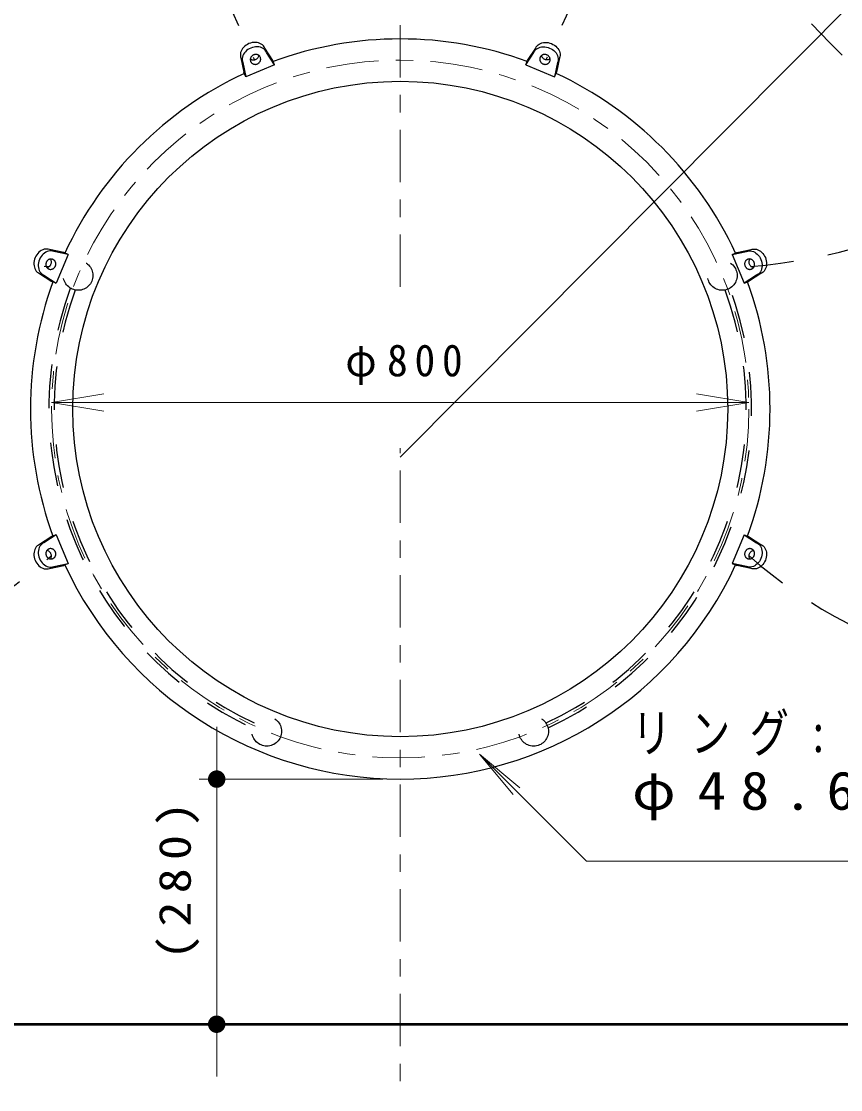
# Model space of a CAD drawing. Units: millimetres on the paper. Extents: x -365 to 0, y -12 to 257.
# Drawn here: x -285 to -238, y 64.4 to 125.7 of the extents above; entities that cross this region are included whole.
import ezdxf

# ---------------------------------------------------------------- set-up
doc = ezdxf.new("R2010")
doc.units = ezdxf.units.MM
doc.linetypes.add('USER1', pattern=[4.5, 2.5, -2])
doc.linetypes.add('USER2', pattern=[6, 3, -1, 1, -1])
doc.layers.add('LY_1', color=7, linetype='Continuous', lineweight=25)
doc.styles.add('ＭＳ ゴシック', font='')
doc.styles.get('ＭＳ ゴシック').set_extended_font_data('MS Gothic')

# ---------------------------------------------------------------- blocks, each defined once
blk = doc.blocks.new('filled_dot')
at = {"color": 0, "linetype": 'Continuous', "lineweight": -2, "const_width": 1.25}
blk.add_lwpolyline([(-0.625, 0, 1), (0.625, 0, 1)], format="xyb", close=True, dxfattribs=at)
blk = doc.blocks.new('open_arrow')
at = {"color": 0, "linetype": 'Continuous', "lineweight": -2}
blk.add_lwpolyline([(7.5, 1.25), (0, 0), (7.5, -1.25)], dxfattribs=at)

msp = doc.modelspace()

# ---------------------------------------------------------------- linework, layer by layer
at = {"layer": 'LY_1', "linetype": 'USER2', "lineweight": 13}
for p, q in [((-263.264, 110.447), (-263.264, 156.011)), ((-263.264, 60.914), (-263.264, 101.194))]:
    msp.add_line(p, q, dxfattribs=at)
at = {"layer": 'LY_1', "lineweight": 13}
for p, q in [((-263.264, 100.676), (-217.644, 146.53)), ((-283.264, 103.819), (-243.264, 103.819)), ((-273.791, 65.176), (-273.791, 85.228)), ((-258.707, 83.652), (-256.778, 81.354)), ((-258.707, 83.652), (-256.409, 81.723)), ((-252.575, 77.52), (-258.707, 83.652)), ((-264.264, 82.228), (-274.791, 82.228)), ((-252.575, 77.52), (-222.964, 77.52))]:
    msp.add_line(p, q, dxfattribs=at)
at = {"layer": 'LY_1', "linetype": 'USER1'}
for p, q in [((-277.341, 135.879), (-271.625, 123.456)), ((-249.188, 135.879), (-254.904, 123.456))]:
    msp.add_line(p, q, dxfattribs=at)
at = {"layer": 'LY_1'}
for p, q in [((-270.575, 123.428), (-271.035, 124.132)), ((-270.47, 123.175), (-270.93, 123.879)), ((-256.059, 123.175), (-255.599, 123.879)), ((-255.954, 123.428), (-255.494, 124.132)), ((-272.399, 123.567), (-272.226, 122.743)), ((-272.295, 123.314), (-272.122, 122.491)), ((-270.47, 123.175), (-272.122, 122.491)), ((-270.47, 123.175), (-270.575, 123.428)), ((-256.059, 123.175), (-255.954, 123.428)), ((-256.059, 123.175), (-254.407, 122.491)), ((-254.234, 123.314), (-254.407, 122.491)), ((-254.129, 123.567), (-254.303, 122.743)), ((-272.122, 122.491), (-272.226, 122.743)), ((-254.407, 122.491), (-254.303, 122.743)), ((-282.565, 112.405), (-283.388, 112.578)), ((-282.312, 112.3), (-283.135, 112.474)), ((-282.312, 112.3), (-282.996, 110.649)), ((-282.312, 112.3), (-282.565, 112.405)), ((-244.217, 112.3), (-243.394, 112.474)), ((-244.217, 112.3), (-243.964, 112.405)), ((-244.217, 112.3), (-243.533, 110.649)), ((-243.964, 112.405), (-243.141, 112.578)), ((-283.953, 111.214), (-283.249, 110.754)), ((-283.701, 111.109), (-282.996, 110.649)), ((-242.828, 111.109), (-243.533, 110.649)), ((-242.575, 111.214), (-243.28, 110.754)), ((-282.996, 110.649), (-283.249, 110.754)), ((-243.533, 110.649), (-243.28, 110.754)), ((-282.996, 96.238), (-283.701, 95.778)), ((-282.996, 96.238), (-283.249, 96.133)), ((-282.996, 96.238), (-282.312, 94.586)), ((-243.533, 96.238), (-244.217, 94.586)), ((-243.533, 96.238), (-243.28, 96.133)), ((-243.533, 96.238), (-242.828, 95.778)), ((-283.249, 96.133), (-283.953, 95.673)), ((-243.28, 96.133), (-242.575, 95.673)), ((-283.388, 94.308), (-282.565, 94.481)), ((-283.135, 94.413), (-282.312, 94.586)), ((-282.312, 94.586), (-282.565, 94.481)), ((-243.394, 94.413), (-244.217, 94.586)), ((-244.217, 94.586), (-243.964, 94.481)), ((-243.141, 94.308), (-243.964, 94.481))]:
    msp.add_line(p, q, dxfattribs=at)
at = {"layer": 'LY_1', "lineweight": 50}
msp.add_line((-318.231, 68.176), (-192.641, 68.176), dxfattribs=at)
at = {"layer": 'LY_1'}
for points in [[(-271.035, 124.132), (-271.07, 124.2), (-271.116, 124.262), (-271.172, 124.317), (-271.238, 124.363), (-271.311, 124.401), (-271.392, 124.43), (-271.478, 124.449), (-271.569, 124.457), (-271.662, 124.455), (-271.756, 124.443), (-271.849, 124.42), (-271.94, 124.388), (-272.027, 124.346), (-272.109, 124.296), (-272.184, 124.239), (-272.251, 124.174), (-272.309, 124.104), (-272.357, 124.03), (-272.394, 123.953), (-272.419, 123.874), (-272.433, 123.794), (-272.434, 123.716), (-272.423, 123.64), (-272.399, 123.567)], [(-255.494, 124.132), (-255.459, 124.2), (-255.413, 124.262), (-255.357, 124.317), (-255.291, 124.363), (-255.218, 124.401), (-255.137, 124.43), (-255.05, 124.449), (-254.96, 124.457), (-254.867, 124.455), (-254.773, 124.443), (-254.68, 124.42), (-254.589, 124.388), (-254.502, 124.346), (-254.42, 124.296), (-254.345, 124.239), (-254.278, 124.174), (-254.22, 124.104), (-254.172, 124.03), (-254.135, 123.953), (-254.109, 123.874), (-254.096, 123.794), (-254.095, 123.716), (-254.106, 123.64), (-254.129, 123.567)], [(-270.93, 123.879), (-270.965, 123.947), (-271.011, 124.009), (-271.067, 124.064), (-271.133, 124.111), (-271.207, 124.149), (-271.287, 124.177), (-271.374, 124.196), (-271.464, 124.204), (-271.557, 124.202), (-271.651, 124.19), (-271.744, 124.167), (-271.835, 124.135), (-271.922, 124.093), (-272.004, 124.043), (-272.079, 123.986), (-272.146, 123.921), (-272.205, 123.852), (-272.252, 123.777), (-272.289, 123.7), (-272.315, 123.621), (-272.328, 123.542), (-272.329, 123.463), (-272.318, 123.387), (-272.295, 123.314)], [(-271.86, 123.51), (-271.828, 123.489), (-271.793, 123.473), (-271.756, 123.461), (-271.718, 123.454), (-271.678, 123.452), (-271.639, 123.455), (-271.6, 123.463), (-271.562, 123.476), (-271.527, 123.494), (-271.493, 123.516), (-271.463, 123.541), (-271.437, 123.57), (-271.414, 123.603), (-271.396, 123.637), (-271.383, 123.673), (-271.376, 123.711)], [(-255.599, 123.879), (-255.564, 123.947), (-255.518, 124.009), (-255.462, 124.064), (-255.396, 124.111), (-255.322, 124.149), (-255.242, 124.177), (-255.155, 124.196), (-255.065, 124.204), (-254.972, 124.202), (-254.878, 124.19), (-254.785, 124.167), (-254.694, 124.135), (-254.607, 124.093), (-254.525, 124.043), (-254.45, 123.986), (-254.382, 123.921), (-254.324, 123.852), (-254.276, 123.777), (-254.24, 123.7), (-254.214, 123.621), (-254.201, 123.542), (-254.2, 123.463), (-254.211, 123.387), (-254.234, 123.314)], [(-254.669, 123.51), (-254.701, 123.489), (-254.736, 123.473), (-254.773, 123.461), (-254.811, 123.454), (-254.85, 123.452), (-254.89, 123.455), (-254.929, 123.463), (-254.967, 123.476), (-255.002, 123.494), (-255.036, 123.516), (-255.066, 123.541), (-255.092, 123.57), (-255.115, 123.603), (-255.132, 123.637), (-255.145, 123.673), (-255.153, 123.711)], [(-283.388, 112.578), (-283.461, 112.602), (-283.537, 112.613), (-283.616, 112.612), (-283.695, 112.598), (-283.774, 112.573), (-283.851, 112.536), (-283.926, 112.488), (-283.995, 112.43), (-284.06, 112.363), (-284.117, 112.288), (-284.167, 112.206), (-284.209, 112.119), (-284.241, 112.028), (-284.264, 111.935), (-284.276, 111.841), (-284.278, 111.748), (-284.27, 111.657), (-284.251, 111.571), (-284.223, 111.49), (-284.185, 111.416), (-284.138, 111.351), (-284.083, 111.294), (-284.021, 111.248), (-283.953, 111.214)], [(-283.135, 112.474), (-283.208, 112.497), (-283.284, 112.508), (-283.363, 112.507), (-283.442, 112.494), (-283.521, 112.468), (-283.599, 112.431), (-283.673, 112.383), (-283.743, 112.325), (-283.807, 112.258), (-283.864, 112.183), (-283.914, 112.101), (-283.956, 112.014), (-283.988, 111.923), (-284.011, 111.83), (-284.023, 111.736), (-284.025, 111.643), (-284.017, 111.553), (-283.998, 111.466), (-283.97, 111.385), (-283.932, 111.312), (-283.885, 111.246), (-283.83, 111.19), (-283.768, 111.144), (-283.701, 111.109)], [(-243.394, 112.474), (-243.321, 112.497), (-243.245, 112.508), (-243.166, 112.507), (-243.087, 112.494), (-243.008, 112.468), (-242.93, 112.431), (-242.856, 112.383), (-242.786, 112.325), (-242.722, 112.258), (-242.664, 112.183), (-242.614, 112.101), (-242.573, 112.014), (-242.541, 111.923), (-242.518, 111.83), (-242.506, 111.736), (-242.504, 111.643), (-242.512, 111.553), (-242.531, 111.466), (-242.559, 111.385), (-242.597, 111.312), (-242.644, 111.246), (-242.699, 111.19), (-242.761, 111.144), (-242.828, 111.109)], [(-243.141, 112.578), (-243.068, 112.602), (-242.992, 112.613), (-242.913, 112.612), (-242.834, 112.598), (-242.755, 112.573), (-242.678, 112.536), (-242.603, 112.488), (-242.533, 112.43), (-242.469, 112.363), (-242.412, 112.288), (-242.362, 112.206), (-242.32, 112.119), (-242.288, 112.028), (-242.265, 111.935), (-242.253, 111.841), (-242.251, 111.748), (-242.259, 111.657), (-242.278, 111.571), (-242.306, 111.49), (-242.344, 111.416), (-242.391, 111.351), (-242.446, 111.294), (-242.508, 111.248), (-242.575, 111.214)], [(-283.532, 111.554), (-283.494, 111.562), (-283.458, 111.575), (-283.424, 111.593), (-283.392, 111.616), (-283.362, 111.642), (-283.337, 111.672), (-283.315, 111.705), (-283.297, 111.741), (-283.284, 111.779), (-283.276, 111.818), (-283.273, 111.857), (-283.275, 111.897), (-283.282, 111.935), (-283.294, 111.972), (-283.31, 112.007), (-283.331, 112.039)], [(-242.997, 111.554), (-243.035, 111.562), (-243.071, 111.575), (-243.105, 111.593), (-243.137, 111.616), (-243.167, 111.642), (-243.192, 111.672), (-243.214, 111.705), (-243.232, 111.741), (-243.245, 111.779), (-243.253, 111.818), (-243.256, 111.857), (-243.254, 111.897), (-243.247, 111.935), (-243.235, 111.972), (-243.219, 112.007), (-243.198, 112.039)], [(-283.953, 95.673), (-284.021, 95.638), (-284.083, 95.592), (-284.138, 95.536), (-284.185, 95.47), (-284.223, 95.396), (-284.251, 95.316), (-284.27, 95.229), (-284.278, 95.139), (-284.276, 95.046), (-284.264, 94.952), (-284.241, 94.859), (-284.209, 94.768), (-284.167, 94.681), (-284.117, 94.599), (-284.06, 94.524), (-283.995, 94.457), (-283.926, 94.399), (-283.851, 94.351), (-283.774, 94.314), (-283.695, 94.288), (-283.616, 94.275), (-283.537, 94.274), (-283.461, 94.285), (-283.388, 94.308)], [(-283.701, 95.778), (-283.768, 95.743), (-283.83, 95.697), (-283.885, 95.641), (-283.932, 95.575), (-283.97, 95.501), (-283.998, 95.42), (-284.017, 95.334), (-284.025, 95.244), (-284.023, 95.151), (-284.011, 95.057), (-283.988, 94.964), (-283.956, 94.873), (-283.914, 94.785), (-283.864, 94.704), (-283.807, 94.628), (-283.743, 94.561), (-283.673, 94.503), (-283.599, 94.455), (-283.521, 94.418), (-283.442, 94.393), (-283.363, 94.38), (-283.284, 94.379), (-283.208, 94.39), (-283.135, 94.413)], [(-242.828, 95.778), (-242.761, 95.743), (-242.699, 95.697), (-242.644, 95.641), (-242.597, 95.575), (-242.559, 95.501), (-242.531, 95.42), (-242.512, 95.334), (-242.504, 95.244), (-242.506, 95.151), (-242.518, 95.057), (-242.541, 94.964), (-242.573, 94.873), (-242.614, 94.785), (-242.664, 94.704), (-242.722, 94.628), (-242.786, 94.561), (-242.856, 94.503), (-242.93, 94.455), (-243.008, 94.418), (-243.087, 94.393), (-243.166, 94.38), (-243.245, 94.379), (-243.321, 94.39), (-243.394, 94.413)], [(-242.575, 95.673), (-242.508, 95.638), (-242.446, 95.592), (-242.391, 95.536), (-242.344, 95.47), (-242.306, 95.396), (-242.278, 95.316), (-242.259, 95.229), (-242.251, 95.139), (-242.253, 95.046), (-242.265, 94.952), (-242.288, 94.859), (-242.32, 94.768), (-242.362, 94.681), (-242.412, 94.599), (-242.469, 94.524), (-242.533, 94.457), (-242.603, 94.399), (-242.678, 94.351), (-242.755, 94.314), (-242.834, 94.288), (-242.913, 94.275), (-242.992, 94.274), (-243.068, 94.285), (-243.141, 94.308)], [(-283.331, 94.848), (-283.31, 94.88), (-283.294, 94.914), (-283.282, 94.951), (-283.275, 94.99), (-283.273, 95.029), (-283.276, 95.069), (-283.284, 95.108), (-283.297, 95.145), (-283.315, 95.181), (-283.337, 95.214), (-283.362, 95.245), (-283.392, 95.271), (-283.424, 95.293), (-283.458, 95.311), (-283.494, 95.324), (-283.532, 95.332)], [(-243.198, 94.848), (-243.219, 94.88), (-243.235, 94.914), (-243.247, 94.951), (-243.254, 94.99), (-243.256, 95.029), (-243.253, 95.069), (-243.245, 95.108), (-243.232, 95.145), (-243.214, 95.181), (-243.192, 95.214), (-243.167, 95.245), (-243.137, 95.271), (-243.105, 95.293), (-243.071, 95.311), (-243.035, 95.324), (-242.997, 95.332)]]:
    msp.add_lwpolyline(points, dxfattribs=at)
for points in [[(-271.843, 123.369), (-271.832, 123.347), (-271.82, 123.325), (-271.805, 123.305), (-271.789, 123.287), (-271.771, 123.27), (-271.752, 123.254), (-271.731, 123.24), (-271.708, 123.228), (-271.685, 123.218), (-271.661, 123.21), (-271.636, 123.205), (-271.611, 123.201), (-271.585, 123.199), (-271.559, 123.2), (-271.533, 123.202), (-271.507, 123.207), (-271.482, 123.214), (-271.458, 123.223), (-271.434, 123.234), (-271.411, 123.247), (-271.39, 123.262), (-271.369, 123.278), (-271.351, 123.296), (-271.333, 123.316), (-271.318, 123.336), (-271.305, 123.358), (-271.293, 123.381), (-271.284, 123.404), (-271.277, 123.428), (-271.271, 123.453), (-271.269, 123.478), (-271.268, 123.503), (-271.27, 123.527), (-271.274, 123.552), (-271.28, 123.575), (-271.288, 123.599), (-271.299, 123.621), (-271.311, 123.642), (-271.326, 123.662), (-271.342, 123.681), (-271.36, 123.698), (-271.379, 123.713), (-271.4, 123.727), (-271.422, 123.739), (-271.446, 123.749), (-271.47, 123.757), (-271.495, 123.763), (-271.52, 123.767), (-271.546, 123.768), (-271.572, 123.768), (-271.598, 123.765), (-271.624, 123.76), (-271.649, 123.753), (-271.673, 123.744), (-271.697, 123.733), (-271.72, 123.72), (-271.741, 123.706), (-271.762, 123.689), (-271.78, 123.671), (-271.797, 123.652), (-271.813, 123.631), (-271.826, 123.609), (-271.838, 123.587), (-271.847, 123.563), (-271.854, 123.539), (-271.859, 123.515), (-271.862, 123.49), (-271.863, 123.465), (-271.861, 123.44), (-271.857, 123.416), (-271.851, 123.392)], [(-254.686, 123.369), (-254.678, 123.392), (-254.672, 123.416), (-254.668, 123.44), (-254.666, 123.465), (-254.667, 123.49), (-254.669, 123.515), (-254.675, 123.539), (-254.682, 123.563), (-254.691, 123.587), (-254.703, 123.609), (-254.716, 123.631), (-254.731, 123.652), (-254.749, 123.671), (-254.767, 123.689), (-254.787, 123.706), (-254.809, 123.72), (-254.832, 123.733), (-254.856, 123.744), (-254.88, 123.753), (-254.905, 123.76), (-254.931, 123.765), (-254.957, 123.768), (-254.983, 123.768), (-255.009, 123.767), (-255.034, 123.763), (-255.059, 123.757), (-255.083, 123.749), (-255.106, 123.739), (-255.129, 123.727), (-255.15, 123.713), (-255.169, 123.698), (-255.187, 123.681), (-255.203, 123.662), (-255.218, 123.642), (-255.23, 123.621), (-255.241, 123.599), (-255.249, 123.575), (-255.255, 123.552), (-255.259, 123.527), (-255.261, 123.503), (-255.26, 123.478), (-255.257, 123.453), (-255.252, 123.428), (-255.245, 123.404), (-255.236, 123.381), (-255.224, 123.358), (-255.211, 123.336), (-255.195, 123.316), (-255.178, 123.296), (-255.16, 123.278), (-255.139, 123.262), (-255.118, 123.247), (-255.095, 123.234), (-255.071, 123.223), (-255.047, 123.214), (-255.022, 123.207), (-254.996, 123.202), (-254.97, 123.2), (-254.944, 123.199), (-254.918, 123.201), (-254.893, 123.205), (-254.868, 123.21), (-254.844, 123.218), (-254.82, 123.228), (-254.798, 123.24), (-254.777, 123.254), (-254.758, 123.27), (-254.74, 123.287), (-254.724, 123.305), (-254.709, 123.325), (-254.697, 123.347)], [(-283.42, 111.467), (-283.397, 111.459), (-283.373, 111.453), (-283.348, 111.449), (-283.324, 111.447), (-283.299, 111.448), (-283.274, 111.45), (-283.25, 111.455), (-283.225, 111.463), (-283.202, 111.472), (-283.179, 111.484), (-283.157, 111.497), (-283.137, 111.512), (-283.117, 111.529), (-283.099, 111.548), (-283.083, 111.568), (-283.068, 111.59), (-283.055, 111.613), (-283.044, 111.636), (-283.035, 111.661), (-283.028, 111.686), (-283.024, 111.712), (-283.021, 111.738), (-283.02, 111.764), (-283.022, 111.789), (-283.026, 111.815), (-283.032, 111.84), (-283.04, 111.864), (-283.05, 111.887), (-283.061, 111.909), (-283.075, 111.93), (-283.091, 111.95), (-283.108, 111.968), (-283.127, 111.984), (-283.147, 111.999), (-283.168, 112.011), (-283.19, 112.021), (-283.213, 112.03), (-283.237, 112.036), (-283.261, 112.04), (-283.286, 112.042), (-283.311, 112.041), (-283.336, 112.038), (-283.36, 112.033), (-283.384, 112.026), (-283.408, 112.017), (-283.431, 112.005), (-283.452, 111.992), (-283.473, 111.976), (-283.492, 111.959), (-283.51, 111.941), (-283.527, 111.92), (-283.541, 111.899), (-283.554, 111.876), (-283.565, 111.852), (-283.574, 111.828), (-283.581, 111.802), (-283.586, 111.777), (-283.589, 111.751), (-283.589, 111.725), (-283.588, 111.699), (-283.584, 111.674), (-283.578, 111.649), (-283.57, 111.625), (-283.56, 111.601), (-283.548, 111.579), (-283.535, 111.558), (-283.519, 111.539), (-283.502, 111.521), (-283.483, 111.505), (-283.463, 111.49), (-283.442, 111.478)], [(-243.109, 111.467), (-243.087, 111.478), (-243.066, 111.49), (-243.046, 111.505), (-243.027, 111.521), (-243.01, 111.539), (-242.994, 111.558), (-242.981, 111.579), (-242.969, 111.601), (-242.959, 111.625), (-242.951, 111.649), (-242.945, 111.674), (-242.941, 111.699), (-242.939, 111.725), (-242.94, 111.751), (-242.943, 111.777), (-242.948, 111.802), (-242.955, 111.828), (-242.964, 111.852), (-242.975, 111.876), (-242.987, 111.899), (-243.002, 111.92), (-243.019, 111.941), (-243.037, 111.959), (-243.056, 111.976), (-243.077, 111.992), (-243.098, 112.005), (-243.121, 112.017), (-243.145, 112.026), (-243.169, 112.033), (-243.193, 112.038), (-243.218, 112.041), (-243.243, 112.042), (-243.268, 112.04), (-243.292, 112.036), (-243.316, 112.03), (-243.339, 112.021), (-243.361, 112.011), (-243.382, 111.999), (-243.402, 111.984), (-243.421, 111.968), (-243.438, 111.95), (-243.454, 111.93), (-243.467, 111.909), (-243.479, 111.887), (-243.489, 111.864), (-243.497, 111.84), (-243.503, 111.815), (-243.507, 111.789), (-243.509, 111.764), (-243.508, 111.738), (-243.505, 111.712), (-243.5, 111.686), (-243.493, 111.661), (-243.484, 111.636), (-243.473, 111.613), (-243.461, 111.59), (-243.446, 111.568), (-243.429, 111.548), (-243.412, 111.529), (-243.392, 111.512), (-243.372, 111.497), (-243.35, 111.484), (-243.327, 111.472), (-243.303, 111.463), (-243.279, 111.455), (-243.255, 111.45), (-243.23, 111.448), (-243.205, 111.447), (-243.181, 111.449), (-243.156, 111.453), (-243.132, 111.459)], [(-283.19, 94.865), (-283.168, 94.876), (-283.147, 94.888), (-283.127, 94.903), (-283.108, 94.919), (-283.091, 94.937), (-283.075, 94.956), (-283.061, 94.977), (-283.05, 94.999), (-283.04, 95.023), (-283.032, 95.047), (-283.026, 95.072), (-283.022, 95.097), (-283.02, 95.123), (-283.021, 95.149), (-283.024, 95.175), (-283.028, 95.2), (-283.035, 95.226), (-283.044, 95.25), (-283.055, 95.274), (-283.068, 95.297), (-283.083, 95.318), (-283.099, 95.338), (-283.117, 95.357), (-283.137, 95.374), (-283.157, 95.39), (-283.179, 95.403), (-283.202, 95.415), (-283.225, 95.424), (-283.25, 95.431), (-283.274, 95.436), (-283.299, 95.439), (-283.324, 95.44), (-283.348, 95.438), (-283.373, 95.434), (-283.397, 95.428), (-283.42, 95.419), (-283.442, 95.409), (-283.463, 95.397), (-283.483, 95.382), (-283.502, 95.366), (-283.519, 95.348), (-283.535, 95.328), (-283.548, 95.307), (-283.56, 95.285), (-283.57, 95.262), (-283.578, 95.238), (-283.584, 95.213), (-283.588, 95.187), (-283.589, 95.162), (-283.589, 95.136), (-283.586, 95.11), (-283.581, 95.084), (-283.574, 95.059), (-283.565, 95.034), (-283.554, 95.011), (-283.541, 94.988), (-283.527, 94.966), (-283.51, 94.946), (-283.492, 94.927), (-283.473, 94.91), (-283.452, 94.895), (-283.431, 94.882), (-283.408, 94.87), (-283.384, 94.861), (-283.36, 94.853), (-283.336, 94.848), (-283.311, 94.846), (-283.286, 94.845), (-283.261, 94.847), (-283.237, 94.851), (-283.213, 94.857)], [(-243.339, 94.865), (-243.316, 94.857), (-243.292, 94.851), (-243.268, 94.847), (-243.243, 94.845), (-243.218, 94.846), (-243.193, 94.848), (-243.169, 94.853), (-243.145, 94.861), (-243.121, 94.87), (-243.098, 94.882), (-243.077, 94.895), (-243.056, 94.91), (-243.037, 94.927), (-243.019, 94.946), (-243.002, 94.966), (-242.987, 94.988), (-242.975, 95.011), (-242.964, 95.034), (-242.955, 95.059), (-242.948, 95.084), (-242.943, 95.11), (-242.94, 95.136), (-242.939, 95.162), (-242.941, 95.187), (-242.945, 95.213), (-242.951, 95.238), (-242.959, 95.262), (-242.969, 95.285), (-242.981, 95.307), (-242.994, 95.328), (-243.01, 95.348), (-243.027, 95.366), (-243.046, 95.382), (-243.066, 95.397), (-243.087, 95.409), (-243.109, 95.419), (-243.132, 95.428), (-243.156, 95.434), (-243.181, 95.438), (-243.205, 95.44), (-243.23, 95.439), (-243.255, 95.436), (-243.279, 95.431), (-243.303, 95.424), (-243.327, 95.415), (-243.35, 95.403), (-243.372, 95.39), (-243.392, 95.374), (-243.412, 95.357), (-243.429, 95.338), (-243.446, 95.318), (-243.461, 95.297), (-243.473, 95.274), (-243.484, 95.25), (-243.493, 95.226), (-243.5, 95.2), (-243.505, 95.175), (-243.508, 95.149), (-243.509, 95.123), (-243.507, 95.097), (-243.503, 95.072), (-243.497, 95.047), (-243.489, 95.023), (-243.479, 94.999), (-243.467, 94.977), (-243.454, 94.956), (-243.438, 94.937), (-243.421, 94.919), (-243.402, 94.903), (-243.382, 94.888), (-243.361, 94.876)]]:
    msp.add_lwpolyline(points, close=True, dxfattribs=at)
at = {"layer": 'LY_1', "linetype": 'USER2', "lineweight": 13}
msp.add_circle((-263.264, 103.443), 20, dxfattribs=at)
at = {"layer": 'LY_1'}
msp.add_circle((-263.264, 103.443), 18.785, dxfattribs=at)
at = {"layer": 'LY_1', "linetype": 'USER1'}
for centre in [(-281.742, 111.097), (-244.787, 111.097), (-270.918, 84.966), (-255.611, 84.966)]:
    msp.add_circle(centre, 0.85, dxfattribs=at)
at = {"layer": 'LY_1'}
for centre, radius, start, end in [((-263.264, 100.676), 51.513, 96.2551, 169.85614), ((-263.264, 100.676), 51.513, 10, 83.74472), ((-263.264, 100.676), 48.487, 96.25509, 169.85174), ((-263.264, 100.676), 48.487, 10, 83.74471), ((-263.264, 103.443), 21.215, 69.91466, 110.08534), ((-263.264, 103.443), 21.215, 114.91466, 155.08534), ((-263.264, 103.443), 21.215, 24.91466, 65.08534), ((-263.264, 103.443), 21.215, 159.91466, 200.08534), ((-263.264, 103.443), 21.215, 339.91466, 20.08534), ((-263.264, 103.443), 21.215, 204.91466, 335.08534)]:
    msp.add_arc(centre, radius, start, end, dxfattribs=at)
at = {"layer": 'LY_1', "linetype": 'USER2', "lineweight": 13}
msp.add_arc((-263.264, 100.676), 50, 10, 169.99943, dxfattribs=at)
at = {"layer": 'LY_1', "linetype": 'USER1'}
for centre, radius, start, end in [((-353.138, 188.354), 91.329, 308.24829, 324.99661), ((-173.391, 188.354), 91.329, 215.00339, 231.75171), ((-280.432, 145.416), 33.939, 241.7172, 265.06902), ((-246.097, 145.416), 33.939, 274.93098, 298.2828), ((-263.264, 103.443), 20.15, 159.93525, 245.06475), ((-263.264, 103.443), 19.85, 159.93525, 245.06475), ((-263.264, 103.443), 19.85, 294.93525, 20.06475), ((-263.264, 103.443), 20.15, 294.93525, 20.06475), ((-301.525, 115.606), 27.502, 282.71499, 311.62122), ((-225.004, 115.606), 27.502, 228.37878, 257.28501)]:
    msp.add_arc(centre, radius, start, end, dxfattribs=at)

# ---------------------------------------------------------------- block references
at = {"layer": 'LY_1', "lineweight": 13, "xscale": 0.4, "yscale": 0.4}
msp.add_blockref('open_arrow', (-283.264, 103.819), dxfattribs=at)
for name, p, rotation in [('open_arrow', (-243.264, 103.819), 180), ('filled_dot', (-273.791, 82.228), 90), ('filled_dot', (-273.791, 68.176), 270)]:
    msp.add_blockref(name, p, dxfattribs=dict(at, rotation=rotation))

# ---------------------------------------------------------------- texts
at = {"layer": 'LY_1', "style": 'ＭＳ ゴシック'}
for s, insert, char_height, attachment_point in [('\\T1.33;\\W0.95;φ800', (-262.853, 104.819), 1.833, 8), ('\\T1.5;\\W0.75;リング:', (-249.964, 85.97), 2.199, 1), ('\\T1.5;\\W1.1;φ48.6×3.5', (-249.964, 82.67), 2.199, 1)]:
    msp.add_mtext(s, dxfattribs=dict(at, insert=insert, char_height=char_height, attachment_point=attachment_point))
at = {"layer": 'LY_1', "insert": (-274.791, 76.634), "char_height": 1.833, "attachment_point": 8, "rotation": 90, "style": 'ＭＳ ゴシック'}
msp.add_mtext('\\T1.33;\\W1.15;(280)', dxfattribs=at)

doc.saveas('drawing.dxf')
